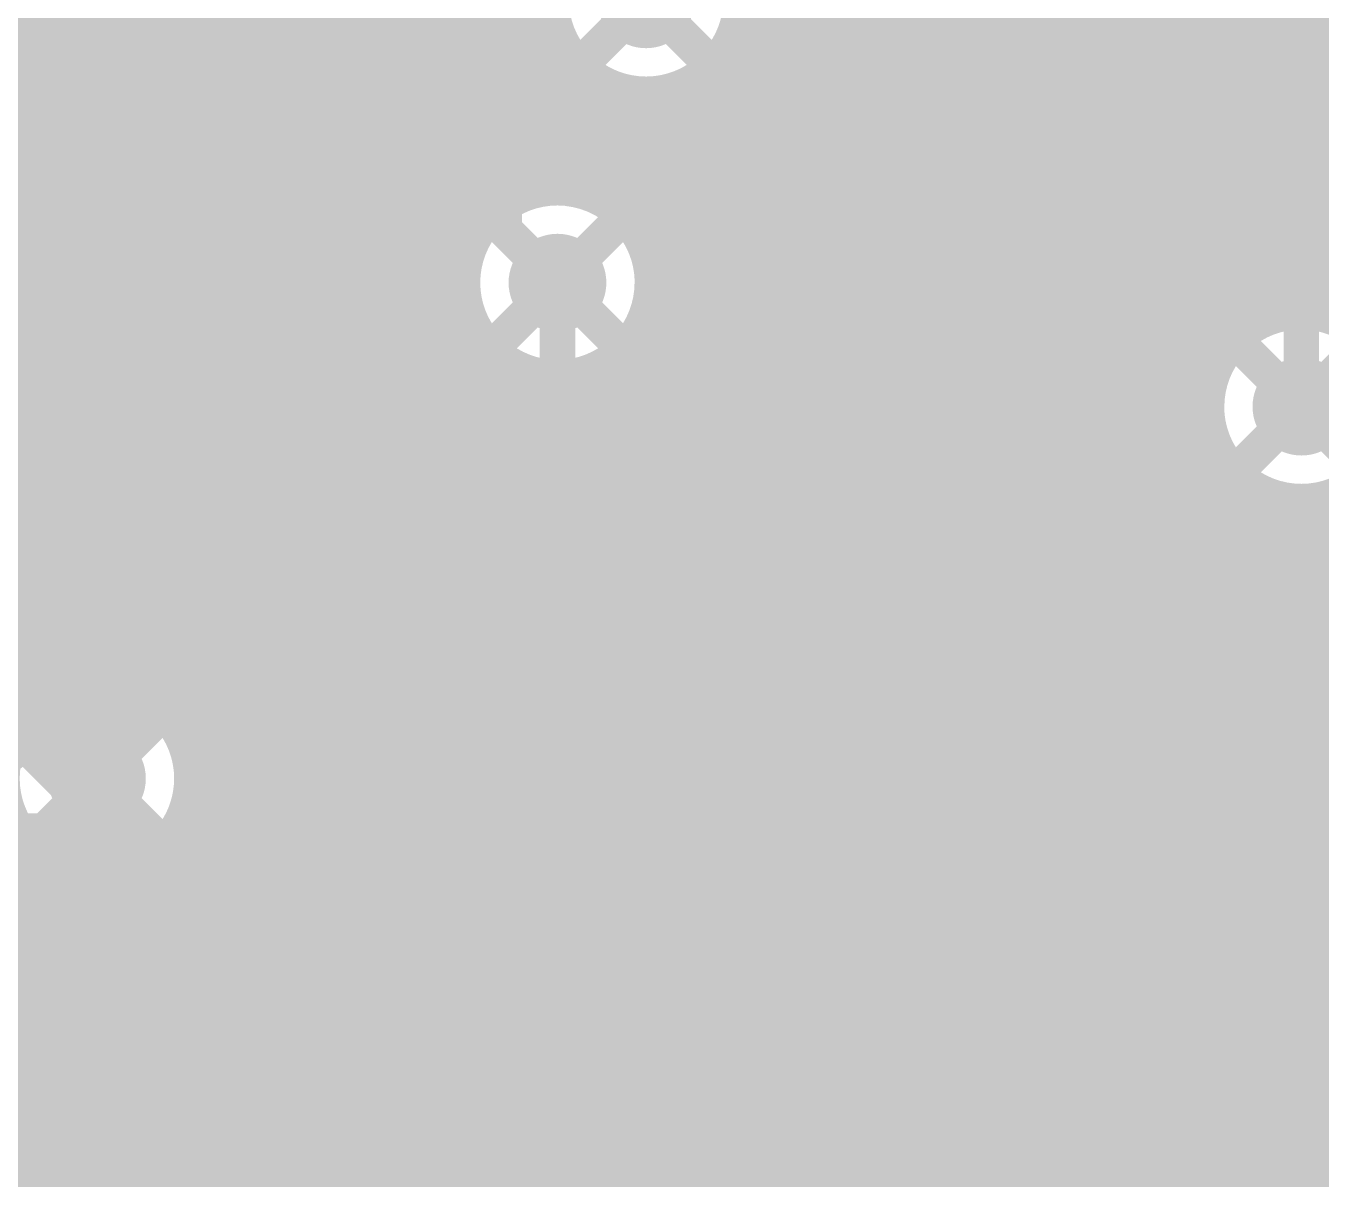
# Model space of a CAD drawing. Extents: x -5 to 112, y -62 to 71.
# Drawn here: x 57.02 to 66.31, y 31.42 to 39.69 of the extents above; entities that cross this region are included whole.
import ezdxf

# ---------------------------------------------------------------- set-up
doc = ezdxf.new("R2010")
doc.units = 0
doc.header["$MEASUREMENT"] = 0
doc.layers.get('0').update_dxf_attribs({"linetype": 'CONTINUOUS'})
for name, color, linetype in [('25-336-0_BOT', 7, 'CONTINUOUS'), ('25-336-0_DRD', 7, 'CONTINUOUS'), ('25-336-0_DRL', 2, 'CONTINUOUS'), ('25-336-0_IN1', 4, 'CONTINUOUS'), ('25-336-0_IN2', 3, 'CONTINUOUS'), ('25-336-0_SMT', 10, 'CONTINUOUS'), ('25-336-0_SPT', 14, 'CONTINUOUS'), ('25-336-0_SST', 9, 'CONTINUOUS'), ('25-336-0_TOP', 12, 'CONTINUOUS'), ('THRUHOLE_TAP', 8, 'CONTINUOUS')]:
    doc.layers.add(name, color=color, linetype=linetype)

# ---------------------------------------------------------------- blocks, each defined once
blk = doc.blocks.new('ROUND_11')
at = {"const_width": 0.35052}
blk.add_lwpolyline([(-0.17526, 0, 1), (0.17526, 0, 1)], format="xyb", close=True, dxfattribs=at)
blk = doc.blocks.new('ROUND_65')
at = {"const_width": 0.35052}
blk.add_lwpolyline([(-0.17526, 0, 1), (0.17526, 0, 1)], format="xyb", close=True, dxfattribs=at)
blk = doc.blocks.new('ROUND_81')
at = {"const_width": 0.10033}
blk.add_lwpolyline([(-0.050164, 0, 1), (0.050164, 0, 1)], format="xyb", close=True, dxfattribs=at)
blk = doc.blocks.new('ROUND_82')
at = {"const_width": 0.10033}
blk.add_lwpolyline([(-0.050164, 0, 1), (0.050164, 0, 1)], format="xyb", close=True, dxfattribs=at)
blk = doc.blocks.new('ROUND_68')
at = {"const_width": 0.35052}
blk.add_lwpolyline([(-0.17526, 0, 1), (0.17526, 0, 1)], format="xyb", close=True, dxfattribs=at)
blk = doc.blocks.new('RECTANGLE_2')
blk.add_solid([(0.4826, 0.4064), (0.4826, -0.4064), (-0.4826, 0.4064), (-0.4826, -0.4064)])
blk = doc.blocks.new('RECTANGLE_18')
blk.add_solid([(0.635, 0.508), (0.635, -0.508), (-0.635, 0.508), (-0.635, -0.508)])
blk = doc.blocks.new('SQUARE_19')
blk.add_solid([(0.99949, 0.99949), (0.99949, -0.99949), (-0.99949, 0.99949), (-0.99949, -0.99949)])
blk = doc.blocks.new('ROUND_73')
at = {"const_width": 0.10033}
blk.add_lwpolyline([(-0.050164, 0, 1), (0.050164, 0, 1)], format="xyb", close=True, dxfattribs=at)

msp = doc.modelspace()

# ---------------------------------------------------------------- linework, layer by layer
at = {"layer": '25-336-0_BOT'}
for points, const_width in [([(65.0748, 70.231), (65.0748, 27.432)], 0.254), ([(65.3034, 70.231), (65.3034, 27.432)], 0.254), ([(66.167, 36.957), (66.167, 48.26)], 0.254), ([(65.532, 48.01616), (65.532, 37.1983)], 0.254), ([(65.7098, 47.75708), (65.7098, 37.45992)], 0.254), ([(59.69, 46.863), (58.293, 46.863), (57.531, 46.101), (57.531, 34.29)], 0.635), ([(58.674, 46.2153), (58.674, 29.37002)], 0.254), ([(58.9026, 46.2153), (58.9026, 29.37002)], 0.254), ([(59.1312, 46.2153), (59.1312, 29.37002)], 0.254), ([(59.3598, 46.2153), (59.3598, 29.37002)], 0.254), ([(59.5884, 46.1899), (59.5884, 29.37002)], 0.254), ([(58.4454, 46.09846), (58.4454, 29.37002)], 0.254), ([(58.2168, 45.86986), (58.2168, 27.432)], 0.254), ([(64.8462, 45.8724), (64.8462, 27.432)], 0.254), ([(58.1787, 45.83176), (58.1787, 34.49574)], 0.254), ([(62.3316, 45.5295), (62.3316, 27.432)], 0.254), ([(64.6176, 45.46346), (64.6176, 27.432)], 0.254), ([(62.5602, 45.2755), (62.5602, 27.432)], 0.254), ([(64.389, 45.23486), (64.389, 27.432)], 0.254), ([(62.7888, 45.11294), (62.7888, 27.432)], 0.254), ([(63.0174, 45.0088), (63.0174, 27.432)], 0.254), ([(64.1604, 45.085), (64.1604, 27.432)], 0.254), ([(63.246, 44.94784), (63.246, 27.432)], 0.254), ([(63.4746, 44.92498), (63.4746, 27.432)], 0.254), ([(63.7032, 44.94022), (63.7032, 27.432)], 0.254), ([(63.9318, 44.99102), (63.9318, 27.432)], 0.254), ([(60.833, 37.846), (60.452, 38.227), (60.452, 43.561)], 0.254), ([(59.817, 43.31716), (59.817, 29.37002)], 0.254), ([(59.9948, 43.05808), (59.9948, 38.227)], 0.254), ([(59.9948, 39.7764), (58.1787, 39.7764)], 0.254), ([(65.7098, 39.7764), (62.13856, 39.7764)], 0.254), ([(62.103, 39.63416), (62.103, 27.432)], 0.254), ([(59.9948, 39.5478), (58.1787, 39.5478)], 0.254), ([(65.7098, 39.5478), (62.06236, 39.5478)], 0.254), ([(60.9092, 39.48938), (60.9092, 38.52164)], 0.254), ([(60.96, 39.42588), (60.96, 38.51402)], 0.254), ([(59.9948, 39.3192), (58.1787, 39.3192)], 0.254), ([(61.07938, 39.3192), (60.9092, 39.3192)], 0.254), ([(61.1886, 39.25824), (61.1886, 38.42512)], 0.254), ([(65.7098, 39.3192), (61.85408, 39.3192)], 0.254), ([(61.8744, 39.3319), (61.8744, 27.432)], 0.254), ([(61.4172, 39.19982), (61.4172, 38.19398)], 0.254), ([(61.6458, 39.22014), (61.6458, 27.432)], 0.254), ([(59.9948, 39.0906), (58.1787, 39.0906)], 0.254), ([(65.7098, 39.0906), (60.9092, 39.0906)], 0.254), ([(59.9948, 38.862), (58.1787, 38.862)], 0.254), ([(65.7098, 38.862), (60.9092, 38.862)], 0.254), ([(59.9948, 38.6334), (58.1787, 38.6334)], 0.254), ([(65.7098, 38.6334), (60.9092, 38.6334)], 0.254), ([(59.9948, 38.4048), (58.1787, 38.4048)], 0.254), ([(65.7098, 38.4048), (61.21908, 38.4048)], 0.254), ([(59.99734, 38.1762), (58.1787, 38.1762)], 0.254), ([(65.7098, 38.1762), (61.42736, 38.1762)], 0.254), ([(60.08878, 37.9476), (58.1787, 37.9476)], 0.254), ([(60.0456, 38.01618), (60.0456, 29.37002)], 0.254), ([(65.7098, 37.9476), (61.50356, 37.9476)], 0.254), ([(60.13196, 37.89934), (60.15228, 37.87902)], 0.254), ([(60.15228, 37.87902), (60.15148, 37.846)], 0.254), ([(60.16498, 37.719), (58.1787, 37.719)], 0.254), ([(65.7098, 37.719), (61.50102, 37.719)], 0.254), ([(60.25388, 37.4904), (58.1787, 37.4904)], 0.254), ([(65.7098, 37.4904), (61.41212, 37.4904)], 0.254), ([(61.4172, 37.49802), (61.4172, 27.432)], 0.254), ([(60.2742, 37.45738), (60.2742, 29.37002)], 0.254), ([(60.48502, 37.2618), (58.1787, 37.2618)], 0.254), ([(60.5028, 37.25164), (60.5028, 29.37002)], 0.254), ([(65.55994, 37.2618), (61.18098, 37.2618)], 0.254), ([(61.1886, 37.26688), (61.1886, 27.432)], 0.254), ([(60.7314, 37.1729), (60.7314, 29.37002)], 0.254), ([(60.96, 37.17798), (60.96, 29.37002)], 0.254), ([(65.49136, 37.0332), (58.1787, 37.0332)], 0.254), ([(65.50406, 36.8046), (58.1787, 36.8046)], 0.254), ([(65.532, 36.71316), (65.532, 27.432)], 0.254), ([(65.60312, 36.576), (58.1787, 36.576)], 0.254), ([(65.7606, 36.4109), (65.7606, 27.432)], 0.254), ([(65.86474, 36.3474), (58.1787, 36.3474)], 0.254), ([(65.9892, 36.29914), (65.9892, 28.48864)], 0.254), ([(66.2178, 36.27882), (66.2178, 28.86202)], 0.254), ([(98.298, 36.1188), (58.1787, 36.1188)], 0.254), ([(98.298, 35.8902), (58.1787, 35.8902)], 0.254), ([(98.298, 35.6616), (58.1787, 35.6616)], 0.254), ([(98.298, 35.433), (58.1787, 35.433)], 0.254), ([(98.298, 35.2044), (58.1787, 35.2044)], 0.254), ([(98.298, 34.9758), (58.1787, 34.9758)], 0.254), ([(98.298, 34.7472), (58.1787, 34.7472)], 0.254), ([(98.298, 34.5186), (58.1787, 34.5186)], 0.254), ([(98.298, 34.29), (58.21172, 34.29)], 0.254), ([(98.298, 34.0614), (58.17108, 34.0614)], 0.254), ([(57.02808, 33.8328), (56.0832, 33.8328)], 0.254), ([(57.0738, 33.78708), (57.0738, 27.432)], 0.254), ([(57.9882, 33.78708), (57.9882, 27.432)], 0.254), ([(98.298, 33.8328), (58.03392, 33.8328)], 0.254), ([(98.298, 33.6042), (56.0832, 33.6042)], 0.254), ([(57.3024, 33.64992), (57.3024, 27.432)], 0.254), ([(57.531, 33.60928), (57.531, 27.432)], 0.254), ([(57.7596, 33.64992), (57.7596, 27.432)], 0.254), ([(98.298, 33.3756), (56.0832, 33.3756)], 0.254), ([(98.298, 33.147), (56.0832, 33.147)], 0.254), ([(95.1738, 32.9184), (56.0832, 32.9184)], 0.254), ([(95.1738, 32.6898), (56.0832, 32.6898)], 0.254), ([(95.1738, 32.4612), (56.0832, 32.4612)], 0.254), ([(82.70494, 32.2326), (56.0832, 32.2326)], 0.254), ([(82.55508, 32.004), (56.0832, 32.004)], 0.254), ([(82.50428, 31.7754), (56.0832, 31.7754)], 0.254), ([(82.53476, 31.5468), (56.0832, 31.5468)], 0.254), ([(82.65922, 31.3182), (56.0832, 31.3182)], 0.254)]:
    msp.add_lwpolyline(points, dxfattribs=dict(at, const_width=const_width))
at = {"layer": '25-336-0_BOT', "const_width": 0.254}
for points in [[(61.468, 39.19728, 0.4142136), (62.14872, 39.878)], [(60.9092, 39.48938, 0.2455456), (61.468, 39.19735)], [(61.51372, 37.846, 0.3816898), (60.9092, 38.52164)], [(59.9948, 38.227, 0.1989124), (60.12871, 37.90371)], [(59.9948, 38.227, 0.1989124), (60.12871, 37.90371)], [(60.15228, 37.846, 0.4142136), (60.833, 37.16528)], [(60.833, 37.16528, 0.4142136), (61.51372, 37.846)], [(65.7098, 37.45992, 0.2113087), (65.48732, 36.957)], [(65.48628, 36.957, 0.4142136), (66.167, 36.27628)], [(66.167, 36.27628, 0.4142136), (66.84772, 36.957)], [(58.21172, 34.29, 0.0770437), (58.17978, 34.49608)], [(56.85028, 34.29, 0.4142136), (57.531, 33.60928)], [(57.531, 33.60928, 0.4142136), (58.21172, 34.29)]]:
    msp.add_lwpolyline(points, format="xyb", dxfattribs=at)
at = {"layer": '25-336-0_DRD', "const_width": 0.254}
for points in [[(62.738, 41.148), (60.198, 38.608)], [(62.738, 38.608), (60.198, 41.148)], [(62.103, 39.116), (59.563, 36.576)], [(62.103, 36.576), (59.563, 39.116)], [(67.437, 38.227), (64.897, 35.687)], [(67.437, 35.687), (64.897, 38.227)], [(56.896, 37.465), (54.356, 34.925)], [(56.896, 34.925), (54.356, 37.465)], [(60.7568, 36.1188), (58.2168, 33.5788)], [(60.7568, 33.5788), (58.2168, 36.1188)], [(60.7568, 36.1188), (58.2168, 33.5788)], [(60.7568, 33.5788), (58.2168, 36.1188)], [(58.801, 35.56), (56.261, 33.02)], [(58.801, 33.02), (56.261, 35.56)], [(63.373, 34.798), (60.833, 32.258)], [(63.373, 32.258), (60.833, 34.798)]]:
    msp.add_lwpolyline(points, dxfattribs=at)
at = {"layer": '25-336-0_IN1', "const_width": 0.254}
for points in [[(57.0992, 69.85), (57.0992, 34.81578)], [(57.3278, 69.85), (57.3278, 34.9377)], [(57.5564, 69.85), (57.5564, 34.96818)], [(57.785, 69.85), (57.785, 34.91992)], [(58.0136, 69.85), (58.0136, 34.76752)], [(58.2422, 69.85), (58.2422, 28.067)], [(58.4708, 69.85), (58.4708, 29.37002)], [(58.6994, 69.85), (58.6994, 29.37002)], [(58.928, 69.85), (58.928, 29.37002)], [(65.1002, 69.85), (65.1002, 28.067)], [(65.3288, 69.85), (65.3288, 28.067)], [(65.5574, 47.95774), (65.5574, 37.25672)], [(65.786, 47.69612), (65.786, 37.52088)], [(66.0146, 47.59706), (66.0146, 37.61994)], [(66.2432, 47.58436), (66.2432, 37.63264)], [(59.1566, 46.44136), (59.1566, 29.37002)], [(59.3852, 46.25594), (59.3852, 29.37002)], [(59.6138, 46.18736), (59.6138, 29.37002)], [(64.8716, 45.95114), (64.8716, 28.067)], [(62.357, 45.49648), (62.357, 28.067)], [(64.643, 45.49648), (64.643, 28.067)], [(62.5856, 45.25518), (62.5856, 28.067)], [(64.4144, 45.25518), (64.4144, 28.067)], [(62.8142, 45.10024), (62.8142, 28.067)], [(64.1858, 45.10024), (64.1858, 28.067)], [(63.0428, 44.99864), (63.0428, 28.067)], [(63.2714, 44.94276), (63.2714, 28.067)], [(63.5, 44.92498), (63.5, 28.067)], [(63.7286, 44.94276), (63.7286, 28.067)], [(63.9572, 44.99864), (63.9572, 28.067)], [(59.8424, 43.25874), (59.8424, 29.37002)], [(60.071, 42.99712), (60.071, 29.37002)], [(60.2996, 42.89806), (60.2996, 38.26764)], [(60.5282, 42.88536), (60.5282, 38.45306)], [(60.7568, 42.95394), (60.7568, 38.52164)], [(60.7949, 39.7764), (55.28056, 39.7764)], [(62.1284, 39.71544), (62.1284, 28.067)], [(87.64524, 39.7764), (62.13856, 39.7764)], [(60.87364, 39.5478), (55.39232, 39.5478)], [(87.58682, 39.5478), (62.06236, 39.5478)], [(60.9854, 39.39794), (60.9854, 38.50894)], [(61.8998, 39.35222), (61.8998, 28.067)], [(61.07938, 39.3192), (55.41518, 39.3192)], [(61.214, 39.24808), (61.214, 38.40988)], [(87.60714, 39.3192), (61.85408, 39.3192)], [(61.4426, 39.19728), (61.4426, 38.14572)], [(61.6712, 39.22776), (61.6712, 28.067)], [(87.7189, 39.0906), (55.35676, 39.0906)], [(88.02116, 38.862), (55.18912, 38.862)], [(95.5294, 38.6334), (45.14088, 38.6334)], [(60.44438, 38.4048), (45.212, 38.4048)], [(95.3008, 38.4048), (61.21908, 38.4048)], [(60.23864, 38.1762), (50.38598, 38.1762)], [(95.0722, 38.1762), (61.42736, 38.1762)], [(60.1599, 37.9476), (50.61712, 37.9476)], [(94.8436, 37.9476), (61.50356, 37.9476)], [(60.16498, 37.719), (50.70602, 37.719)], [(94.615, 37.719), (61.50102, 37.719)], [(60.25388, 37.4904), (50.70856, 37.4904)], [(65.74536, 37.4904), (61.41212, 37.4904)], [(61.4426, 37.54374), (61.4426, 28.067)], [(60.2996, 37.42436), (60.2996, 29.37002)], [(60.48502, 37.2618), (50.63236, 37.2618)], [(60.5282, 37.23894), (60.5282, 29.37002)], [(65.55994, 37.2618), (61.18098, 37.2618)], [(61.214, 37.28212), (61.214, 28.067)], [(60.7568, 37.17036), (60.7568, 29.37002)], [(60.9854, 37.18306), (60.9854, 29.37002)], [(65.49136, 37.0332), (50.42408, 37.0332)], [(65.50406, 36.8046), (55.92572, 36.8046)], [(65.5574, 36.65474), (65.5574, 28.067)], [(65.60312, 36.576), (56.18988, 36.576)], [(65.786, 36.39312), (65.786, 28.067)], [(65.86474, 36.3474), (56.28894, 36.3474)], [(66.0146, 36.29406), (66.0146, 28.54452)], [(66.2432, 36.28136), (66.2432, 28.8925)], [(93.091, 36.1188), (56.30164, 36.1188)], [(93.091, 35.8902), (56.23306, 35.8902)], [(93.091, 35.6616), (56.04764, 35.6616)], [(93.091, 35.433), (28.956, 35.433)], [(93.091, 35.2044), (28.956, 35.2044)], [(93.091, 34.9758), (28.956, 34.9758)], [(57.02808, 34.7472), (28.956, 34.7472)], [(93.091, 34.7472), (58.03392, 34.7472)], [(93.091, 34.5186), (58.17108, 34.5186)], [(93.091, 34.29), (58.21172, 34.29)], [(93.091, 34.0614), (58.17108, 34.0614)], [(57.02808, 33.8328), (47.03318, 33.8328)], [(58.0136, 33.80994), (58.0136, 28.067)], [(93.091, 33.8328), (58.03392, 33.8328)], [(57.0992, 33.76422), (57.0992, 28.067)], [(93.091, 33.6042), (47.01032, 33.6042)], [(57.3278, 33.63976), (57.3278, 28.067)], [(57.5564, 33.60928), (57.5564, 28.067)], [(57.785, 33.66008), (57.785, 28.067)], [(93.091, 33.3756), (46.89856, 33.3756)], [(93.091, 33.147), (46.5963, 33.147)], [(93.091, 32.9184), (28.956, 32.9184)], [(93.091, 32.6898), (28.956, 32.6898)], [(93.091, 32.4612), (28.956, 32.4612)], [(82.70494, 32.2326), (28.956, 32.2326)], [(82.55508, 32.004), (28.956, 32.004)], [(82.50428, 31.7754), (28.956, 31.7754)], [(82.53476, 31.5468), (28.956, 31.5468)], [(82.65922, 31.3182), (28.956, 31.3182)]]:
    msp.add_lwpolyline(points, dxfattribs=at)
for points in [[(60.78728, 39.878, 0.4142136), (61.468, 39.19728)], [(61.468, 39.19728, 0.4142136), (62.14872, 39.878)], [(60.833, 38.52672, 0.4142136), (60.15228, 37.846)], [(61.51372, 37.846, 0.4142136), (60.833, 38.52672)], [(60.15228, 37.846, 0.4142136), (60.833, 37.16528)], [(60.833, 37.16528, 0.4142136), (61.51372, 37.846)], [(66.167, 37.63772, 0.4142136), (65.48628, 36.957)], [(66.84772, 36.957, 0.4142136), (66.167, 37.63772)], [(65.48628, 36.957, 0.4142136), (66.167, 36.27628)], [(66.167, 36.27628, 0.4142136), (66.84772, 36.957)], [(57.531, 34.97072, 0.4142136), (56.85028, 34.29)], [(58.21172, 34.29, 0.4142136), (57.531, 34.97072)], [(56.85028, 34.29, 0.4142136), (57.531, 33.60928)], [(57.531, 33.60928, 0.4142136), (58.21172, 34.29)]]:
    msp.add_lwpolyline(points, format="xyb", dxfattribs=at)
at = {"layer": '25-336-0_IN2', "const_width": 0.254}
for points in [[(57.0992, 69.85), (57.0992, 34.81578)], [(57.3278, 69.85), (57.3278, 34.9377)], [(57.5564, 69.85), (57.5564, 34.96818)], [(57.785, 69.85), (57.785, 34.91992)], [(58.0136, 69.85), (58.0136, 34.76752)], [(58.2422, 69.85), (58.2422, 28.067)], [(58.4708, 69.85), (58.4708, 29.37002)], [(58.6994, 69.85), (58.6994, 29.37002)], [(58.928, 69.85), (58.928, 29.37002)], [(65.1002, 69.85), (65.1002, 28.067)], [(65.3288, 69.85), (65.3288, 28.067)], [(65.5574, 47.95774), (65.5574, 37.25672)], [(65.786, 47.69612), (65.786, 37.52088)], [(66.0146, 47.59706), (66.0146, 37.61994)], [(66.2432, 47.58436), (66.2432, 37.63264)], [(59.1566, 46.44136), (59.1566, 29.37002)], [(59.3852, 46.25594), (59.3852, 29.37002)], [(59.6138, 46.18736), (59.6138, 29.37002)], [(64.8716, 45.95114), (64.8716, 28.067)], [(62.357, 45.49648), (62.357, 28.067)], [(64.643, 45.49648), (64.643, 28.067)], [(62.5856, 45.25518), (62.5856, 28.067)], [(64.4144, 45.25518), (64.4144, 28.067)], [(62.8142, 45.10024), (62.8142, 28.067)], [(64.1858, 45.10024), (64.1858, 28.067)], [(63.0428, 44.99864), (63.0428, 28.067)], [(63.2714, 44.94276), (63.2714, 28.067)], [(63.5, 44.92498), (63.5, 28.067)], [(63.7286, 44.94276), (63.7286, 28.067)], [(63.9572, 44.99864), (63.9572, 28.067)], [(59.8424, 43.25874), (59.8424, 29.37002)], [(60.071, 42.99712), (60.071, 29.37002)], [(60.2996, 42.89806), (60.2996, 38.26764)], [(60.5282, 42.88536), (60.5282, 38.45306)], [(60.7568, 42.95394), (60.7568, 38.52164)], [(60.7949, 39.7764), (55.28056, 39.7764)], [(62.1284, 39.71544), (62.1284, 28.067)], [(87.64524, 39.7764), (62.13856, 39.7764)], [(60.87364, 39.5478), (55.39232, 39.5478)], [(87.58682, 39.5478), (62.06236, 39.5478)], [(60.9854, 39.39794), (60.9854, 38.50894)], [(61.8998, 39.35222), (61.8998, 28.067)], [(61.07938, 39.3192), (55.41518, 39.3192)], [(61.214, 39.24808), (61.214, 38.40988)], [(87.60714, 39.3192), (61.85408, 39.3192)], [(61.4426, 39.19728), (61.4426, 38.14572)], [(61.6712, 39.22776), (61.6712, 28.067)], [(87.7189, 39.0906), (55.35676, 39.0906)], [(88.02116, 38.862), (55.18912, 38.862)], [(95.5294, 38.6334), (45.14088, 38.6334)], [(60.44438, 38.4048), (45.212, 38.4048)], [(95.3008, 38.4048), (61.21908, 38.4048)], [(60.23864, 38.1762), (50.38598, 38.1762)], [(95.0722, 38.1762), (61.42736, 38.1762)], [(60.1599, 37.9476), (50.61712, 37.9476)], [(94.8436, 37.9476), (61.50356, 37.9476)], [(60.16498, 37.719), (50.70602, 37.719)], [(94.615, 37.719), (61.50102, 37.719)], [(60.25388, 37.4904), (50.70856, 37.4904)], [(65.74536, 37.4904), (61.41212, 37.4904)], [(61.4426, 37.54374), (61.4426, 28.067)], [(60.2996, 37.42436), (60.2996, 29.37002)], [(60.48502, 37.2618), (50.63236, 37.2618)], [(60.5282, 37.23894), (60.5282, 29.37002)], [(65.55994, 37.2618), (61.18098, 37.2618)], [(61.214, 37.28212), (61.214, 28.067)], [(60.7568, 37.17036), (60.7568, 29.37002)], [(60.9854, 37.18306), (60.9854, 29.37002)], [(65.49136, 37.0332), (50.42408, 37.0332)], [(65.50406, 36.8046), (55.92572, 36.8046)], [(65.5574, 36.65474), (65.5574, 28.067)], [(65.60312, 36.576), (56.18988, 36.576)], [(65.786, 36.39312), (65.786, 28.067)], [(65.86474, 36.3474), (56.28894, 36.3474)], [(66.0146, 36.29406), (66.0146, 28.54452)], [(66.2432, 36.28136), (66.2432, 28.8925)], [(93.091, 36.1188), (56.30164, 36.1188)], [(93.091, 35.8902), (56.23306, 35.8902)], [(93.091, 35.6616), (56.04764, 35.6616)], [(93.091, 35.433), (28.956, 35.433)], [(93.091, 35.2044), (28.956, 35.2044)], [(93.091, 34.9758), (28.956, 34.9758)], [(57.02808, 34.7472), (28.956, 34.7472)], [(93.091, 34.7472), (58.03392, 34.7472)], [(93.091, 34.5186), (58.17108, 34.5186)], [(93.091, 34.29), (58.21172, 34.29)], [(93.091, 34.0614), (58.17108, 34.0614)], [(57.02808, 33.8328), (47.03318, 33.8328)], [(58.0136, 33.80994), (58.0136, 28.067)], [(93.091, 33.8328), (58.03392, 33.8328)], [(57.0992, 33.76422), (57.0992, 28.067)], [(93.091, 33.6042), (47.01032, 33.6042)], [(57.3278, 33.63976), (57.3278, 28.067)], [(57.5564, 33.60928), (57.5564, 28.067)], [(57.785, 33.66008), (57.785, 28.067)], [(93.091, 33.3756), (46.89856, 33.3756)], [(93.091, 33.147), (46.5963, 33.147)], [(93.091, 32.9184), (28.956, 32.9184)], [(93.091, 32.6898), (28.956, 32.6898)], [(93.091, 32.4612), (28.956, 32.4612)], [(82.70494, 32.2326), (28.956, 32.2326)], [(82.55508, 32.004), (28.956, 32.004)], [(82.50428, 31.7754), (28.956, 31.7754)], [(82.53476, 31.5468), (28.956, 31.5468)], [(82.65922, 31.3182), (28.956, 31.3182)]]:
    msp.add_lwpolyline(points, dxfattribs=at)
for points in [[(60.78728, 39.878, 0.4142136), (61.468, 39.19728)], [(61.468, 39.19728, 0.4142136), (62.14872, 39.878)], [(60.833, 38.52672, 0.4142136), (60.15228, 37.846)], [(61.51372, 37.846, 0.4142136), (60.833, 38.52672)], [(60.15228, 37.846, 0.4142136), (60.833, 37.16528)], [(60.833, 37.16528, 0.4142136), (61.51372, 37.846)], [(66.167, 37.63772, 0.4142136), (65.48628, 36.957)], [(66.84772, 36.957, 0.4142136), (66.167, 37.63772)], [(65.48628, 36.957, 0.4142136), (66.167, 36.27628)], [(66.167, 36.27628, 0.4142136), (66.84772, 36.957)], [(57.531, 34.97072, 0.4142136), (56.85028, 34.29)], [(58.21172, 34.29, 0.4142136), (57.531, 34.97072)], [(56.85028, 34.29, 0.4142136), (57.531, 33.60928)], [(57.531, 33.60928, 0.4142136), (58.21172, 34.29)]]:
    msp.add_lwpolyline(points, format="xyb", dxfattribs=at)
at = {"layer": '25-336-0_SST', "const_width": 0.1524}
for points in [[(62.484, 37.592), (62.484, 33.528), (67.056, 33.528), (67.056, 35.306), (66.802, 35.56), (67.056, 35.814), (67.056, 37.592), (62.484, 37.592)], [(61.7855, 34.0995), (61.7855, 37.0205), (60.1472, 37.0205), (60.1472, 34.0995), (61.7855, 34.0995)], [(59.36742, 36.53028), (59.36742, 36.17468), (59.53506, 36.0553), (59.70524, 36.0553), (59.87542, 36.17468), (59.87542, 36.53028), (58.85942, 36.53028)], [(59.36742, 36.2331), (58.85942, 36.0553)], [(59.19724, 35.2171), (59.19724, 35.69208), (59.87542, 35.45586), (59.87542, 35.33648), (58.85942, 35.33648)], [(56.57342, 34.87928), (56.57342, 34.52368), (56.74106, 34.4043), (56.91124, 34.4043), (57.08142, 34.52368), (57.08142, 34.87928), (56.06542, 34.87928)], [(59.36742, 34.79546), (59.36742, 34.43986), (59.19724, 34.3789), (59.02706, 34.3789), (58.85942, 34.43986), (58.85942, 34.79546), (59.02706, 34.85388), (59.19724, 34.85388), (59.87542, 34.61766)], [(56.23306, 34.04108), (56.06542, 33.9217), (56.06542, 33.68548), (56.23306, 33.5661), (56.40324, 33.5661), (56.74106, 33.80486), (57.08142, 33.5661), (57.08142, 34.04108)], [(57.3405, 30.2895), (57.3405, 33.2105), (55.7022, 33.2105), (55.7022, 30.2895), (57.3405, 30.2895)], [(58.6232, 30.3022), (65.024, 30.3022), (65.024, 33.1978), (58.166, 33.1978), (58.166, 30.7594), (58.6232, 30.3022)], [(65.43548, 32.17672), (65.43548, 31.82112), (65.7733, 31.70174), (66.11366, 31.70174), (66.45148, 31.82112), (66.45148, 32.17672)], [(65.43548, 32.1183), (66.45148, 32.1183)]]:
    msp.add_lwpolyline(points, dxfattribs=at)
at = {"layer": '25-336-0_TOP'}
for points, const_width in [([(54.737, 39.37), (60.96, 39.37), (61.214, 39.116), (61.722, 39.116), (61.976, 39.37), (80.391, 39.37), (81.5848, 38.1762), (82.55, 38.1762)], 0.254), ([(60.7695, 38.9128), (55.23992, 38.9128)], 0.254), ([(57.0992, 38.9128), (57.0992, 35.60826)], 0.254), ([(57.3278, 38.9128), (57.3278, 35.4076)], 0.254), ([(57.5564, 38.9128), (57.5564, 35.179)], 0.254), ([(57.785, 38.9128), (57.785, 34.9504)], 0.254), ([(58.0136, 38.9128), (58.0136, 34.76752)], 0.254), ([(58.2422, 38.9128), (58.2422, 28.067)], 0.254), ([(58.4708, 38.9128), (58.4708, 33.08096)], 0.254), ([(58.6994, 38.9128), (58.6994, 33.08096)], 0.254), ([(58.928, 38.9128), (58.928, 33.08096)], 0.254), ([(59.1566, 38.9128), (59.1566, 33.08096)], 0.254), ([(59.3852, 38.9128), (59.3852, 33.08096)], 0.254), ([(59.6138, 38.9128), (59.6138, 33.08096)], 0.254), ([(59.8424, 38.9128), (59.8424, 33.08096)], 0.254), ([(60.071, 38.9128), (60.071, 33.08096)], 0.254), ([(60.2996, 38.9128), (60.2996, 38.26764)], 0.254), ([(60.5282, 38.9128), (60.5282, 38.45306)], 0.254), ([(60.7568, 38.9128), (60.7568, 38.52164)], 0.254), ([(60.7695, 38.9128), (60.89142, 38.79342)], 0.254), ([(62.16396, 38.9128), (62.04966, 38.79596)], 0.254), ([(80.2005, 38.9128), (62.16396, 38.9128)], 0.254), ([(62.357, 38.9128), (62.357, 36.7284)], 0.254), ([(62.5856, 38.9128), (62.5856, 36.7284)], 0.254), ([(62.8142, 38.9128), (62.8142, 37.4142)], 0.254), ([(63.0428, 38.9128), (63.0428, 37.4142)], 0.254), ([(63.2714, 38.9128), (63.2714, 37.4142)], 0.254), ([(63.5, 38.9128), (63.5, 37.4142)], 0.254), ([(63.7286, 38.9128), (63.7286, 37.4142)], 0.254), ([(63.9572, 38.9128), (63.9572, 37.4142)], 0.254), ([(64.1858, 38.9128), (64.1858, 37.4142)], 0.254), ([(64.4144, 38.9128), (64.4144, 37.4142)], 0.254), ([(64.643, 38.9128), (64.643, 33.08096)], 0.254), ([(64.8716, 38.9128), (64.8716, 33.08096)], 0.254), ([(65.1002, 38.9128), (65.1002, 36.3982)], 0.254), ([(65.3288, 38.9128), (65.3288, 36.3982)], 0.254), ([(65.5574, 38.9128), (65.5574, 37.25672)], 0.254), ([(65.786, 38.9128), (65.786, 37.52088)], 0.254), ([(66.0146, 38.9128), (66.0146, 37.61994)], 0.254), ([(66.2432, 38.9128), (66.2432, 37.63264)], 0.254), ([(60.8711, 38.8112), (55.12308, 38.8112)], 0.254), ([(80.3021, 38.8112), (62.06236, 38.8112)], 0.254), ([(62.1284, 38.8747), (62.1284, 36.7284)], 0.254), ([(60.9854, 38.71976), (60.9854, 38.50894)], 0.254), ([(61.8998, 38.69436), (61.8998, 36.7284)], 0.254), ([(61.722, 38.6588), (61.214, 38.6588)], 0.254), ([(61.214, 38.6588), (61.214, 38.40988)], 0.254), ([(61.4426, 38.6588), (61.4426, 38.14572)], 0.254), ([(61.6712, 38.6588), (61.6712, 37.0078)], 0.254), ([(80.5307, 38.5826), (52.8828, 38.5826)], 0.254), ([(60.38088, 38.354), (52.8828, 38.354)], 0.254), ([(80.7593, 38.354), (61.28512, 38.354)], 0.254), ([(60.21324, 38.1254), (52.8828, 38.1254)], 0.254), ([(80.9879, 38.1254), (61.45276, 38.1254)], 0.254), ([(60.15482, 37.8968), (52.8828, 37.8968)], 0.254), ([(81.2165, 37.8968), (61.51118, 37.8968)], 0.254), ([(60.96, 36.2712), (60.833, 36.3982), (60.833, 37.846)], 0.254), ([(60.17514, 37.6682), (52.8828, 37.6682)], 0.254), ([(81.7372, 37.6682), (61.48832, 37.6682)], 0.254), ([(61.4426, 37.54374), (61.4426, 37.0078)], 0.254), ([(60.2869, 37.4396), (52.8828, 37.4396)], 0.254), ([(60.2996, 37.42436), (60.2996, 37.0078)], 0.254), ([(65.68694, 37.4396), (61.37656, 37.4396)], 0.254), ([(64.5922, 37.4142), (62.6618, 37.4142)], 0.254), ([(62.6618, 37.4142), (62.6618, 36.7284)], 0.254), ([(64.5922, 37.4142), (64.5922, 35.7378)], 0.254), ([(60.3758, 37.34308), (60.3758, 37.0078)], 0.254), ([(61.2902, 37.34308), (61.2902, 37.0078)], 0.254), ([(60.3758, 37.211), (52.8828, 37.211)], 0.254), ([(62.6618, 37.211), (61.2902, 37.211)], 0.254), ([(65.53708, 37.211), (64.5922, 37.211)], 0.254), ([(60.1472, 36.9824), (52.8828, 36.9824)], 0.254), ([(60.1472, 37.0078), (60.1472, 35.5854)], 0.254), ([(60.3758, 37.0078), (60.1472, 37.0078)], 0.254), ([(61.7728, 37.0078), (61.2902, 37.0078)], 0.254), ([(61.7728, 37.0078), (61.7728, 36.7284)], 0.254), ([(62.6618, 36.9824), (61.7728, 36.9824)], 0.254), ([(65.48628, 36.9824), (64.5922, 36.9824)], 0.254), ([(73.025, 36.2712), (72.9488, 36.2712), (72.263, 36.957), (66.167, 36.957)], 0.254), ([(60.1472, 36.7538), (56.01208, 36.7538)], 0.254), ([(62.6618, 36.7538), (61.7728, 36.7538)], 0.254), ([(65.51676, 36.7538), (64.5922, 36.7538)], 0.254), ([(62.6618, 36.7284), (61.7728, 36.7284)], 0.254), ([(65.5574, 36.65474), (65.5574, 36.3982)], 0.254), ([(63.627, 36.576), (63.3222, 36.2712), (60.96, 36.2712)], 0.254), ([(60.1472, 36.5252), (56.22036, 36.5252)], 0.254), ([(65.64122, 36.5252), (64.5922, 36.5252)], 0.254), ([(64.9478, 36.3982), (64.9478, 34.7218)], 0.254), ([(65.77838, 36.3982), (64.9478, 36.3982)], 0.254), ([(60.1472, 36.2966), (56.29656, 36.2966)], 0.254), ([(64.9478, 36.2966), (64.5922, 36.2966)], 0.254), ([(60.1472, 36.068), (56.29402, 36.068)], 0.254), ([(64.9478, 36.068), (64.5922, 36.068)], 0.254), ([(60.1472, 35.8394), (56.20512, 35.8394)], 0.254), ([(61.7728, 35.814), (61.7728, 35.5854)], 0.254), ([(62.6618, 35.814), (61.7728, 35.814)], 0.254), ([(61.8998, 35.814), (61.8998, 28.067)], 0.254), ([(62.1284, 35.814), (62.1284, 28.067)], 0.254), ([(62.357, 35.814), (62.357, 33.08096)], 0.254), ([(62.5856, 35.814), (62.5856, 33.08096)], 0.254), ([(62.6618, 35.814), (62.6618, 35.7378)], 0.254), ([(64.9478, 35.8394), (64.5922, 35.8394)], 0.254), ([(64.5922, 35.7378), (62.6618, 35.7378)], 0.254), ([(62.8142, 35.7378), (62.8142, 35.3822)], 0.254), ([(63.0428, 35.7378), (63.0428, 35.3822)], 0.254), ([(63.2714, 35.7378), (63.2714, 35.3822)], 0.254), ([(63.59398, 31.75), (65.786, 31.75), (65.913, 31.877), (65.913, 35.56)], 0.635), ([(63.5, 35.7378), (63.5, 35.3822)], 0.254), ([(63.7286, 35.7378), (63.7286, 35.3822)], 0.254), ([(63.9572, 35.7378), (63.9572, 35.3822)], 0.254), ([(64.1858, 35.7378), (64.1858, 35.3822)], 0.254), ([(64.4144, 35.7378), (64.4144, 35.3822)], 0.254), ([(60.1472, 35.6108), (57.09666, 35.6108)], 0.254), ([(60.1472, 35.5854), (60.1472, 35.5346)], 0.254), ([(61.7728, 35.5346), (61.7728, 34.1122), (60.1472, 34.1122)], 0.254), ([(60.1472, 35.5346), (60.1472, 34.1122)], 0.254), ([(64.9478, 35.6108), (61.7728, 35.6108)], 0.254), ([(61.7728, 35.5854), (61.7728, 35.5346)], 0.254), ([(57.23382, 35.50158), (57.84342, 34.89452)], 0.254), ([(60.1472, 35.3822), (57.3532, 35.3822)], 0.254), ([(64.9478, 35.3822), (61.7728, 35.3822)], 0.254), ([(62.6618, 35.3822), (62.6618, 33.7058)], 0.254), ([(64.5922, 35.3822), (62.6618, 35.3822)], 0.254), ([(63.627, 35.3822), (63.627, 34.544)], 0.254), ([(64.5922, 35.3822), (64.5922, 33.7058)], 0.254), ([(35.941, 33.782), (37.211, 35.052), (56.769, 35.052), (57.531, 34.29), (57.531, 33.782), (56.515, 32.766), (56.515, 32.4612)], 0.635), ([(60.1472, 35.1536), (57.5818, 35.1536)], 0.254), ([(62.6618, 35.1536), (61.7728, 35.1536)], 0.254), ([(64.9478, 35.1536), (64.5922, 35.1536)], 0.254), ([(60.1472, 34.925), (57.8104, 34.925)], 0.254), ([(62.6618, 34.925), (61.7728, 34.925)], 0.254), ([(64.9478, 34.925), (64.5922, 34.925)], 0.254), ([(59.4868, 34.8488), (60.96, 34.8488)], 0.254), ([(59.4868, 34.8488), (60.96, 34.8488)], 0.254), ([(60.1472, 34.8488), (60.96, 34.8488)], 0.254), ([(60.96, 34.1122), (60.96, 34.8488)], 0.254), ([(61.7728, 34.8488), (60.96, 34.8488)], 0.254), ([(60.1472, 34.6964), (58.07456, 34.6964)], 0.254), ([(62.6618, 34.6964), (61.7728, 34.6964)], 0.254), ([(65.2653, 34.6964), (64.5922, 34.6964)], 0.254), ([(65.2653, 34.7218), (64.9478, 34.7218)], 0.254), ([(65.1002, 34.7218), (65.1002, 32.3977)], 0.254), ([(65.2653, 34.7218), (65.2653, 32.3977)], 0.254), ([(63.627, 34.544), (63.119, 34.544), (62.103, 33.528)], 0.254), ([(62.6618, 34.544), (63.627, 34.544)], 0.254), ([(64.5922, 34.544), (63.627, 34.544)], 0.254), ([(63.627, 33.7058), (63.627, 34.544)], 0.254), ([(57.531, 34.29), (57.531, 33.782), (56.515, 32.766), (56.515, 32.4612)], 0.635), ([(60.1472, 34.4678), (58.18632, 34.4678)], 0.254), ([(62.6618, 34.4678), (61.7728, 34.4678)], 0.254), ([(65.2653, 34.4678), (64.5922, 34.4678)], 0.254), ([(60.1472, 34.2392), (58.20918, 34.2392)], 0.254), ([(62.6618, 34.2392), (61.7728, 34.2392)], 0.254), ([(65.2653, 34.2392), (64.5922, 34.2392)], 0.254), ([(58.1787, 34.08172), (58.1787, 33.782)], 0.254), ([(60.2996, 34.1122), (60.2996, 33.08096)], 0.254), ([(60.5282, 34.1122), (60.5282, 33.08096)], 0.254), ([(60.7568, 34.1122), (60.7568, 33.08096)], 0.254), ([(60.9854, 34.1122), (60.9854, 29.37002)], 0.254), ([(61.214, 34.1122), (61.214, 28.067)], 0.254), ([(61.4426, 34.1122), (61.4426, 28.067)], 0.254), ([(61.6712, 34.1122), (61.6712, 28.067)], 0.254), ([(62.6618, 34.0106), (58.1787, 34.0106)], 0.254), ([(65.2653, 34.0106), (64.5922, 34.0106)], 0.254), ([(62.6618, 33.782), (58.1787, 33.782)], 0.254), ([(65.2653, 33.782), (64.5922, 33.782)], 0.254), ([(64.5922, 33.7058), (62.6618, 33.7058)], 0.254), ([(62.8142, 33.7058), (62.8142, 33.08096)], 0.254), ([(63.0428, 33.7058), (63.0428, 33.08096)], 0.254), ([(63.2714, 33.7058), (63.2714, 33.08096)], 0.254), ([(63.5, 33.7058), (63.5, 33.08096)], 0.254), ([(63.7286, 33.7058), (63.7286, 33.08096)], 0.254), ([(63.9572, 33.7058), (63.9572, 33.08096)], 0.254), ([(64.1858, 33.7058), (64.1858, 33.08096)], 0.254), ([(64.4144, 33.7058), (64.4144, 33.08096)], 0.254), ([(65.2653, 33.5534), (58.13552, 33.5534)], 0.254), ([(57.98058, 33.31718), (57.3278, 32.66186)], 0.254), ([(57.98058, 33.31718), (57.3278, 32.66186)], 0.254), ([(65.2653, 33.3248), (57.9882, 33.3248)], 0.254), ([(58.0136, 33.3502), (58.0136, 28.067)], 0.254), ([(57.785, 33.11906), (57.785, 28.067)], 0.254), ([(65.2653, 33.0962), (57.7596, 33.0962)], 0.254), ([(60.92444, 33.08096), (58.26506, 33.08096), (58.26506, 30.41904)], 0.254), ([(60.92444, 33.08096), (60.92444, 30.41904)], 0.254), ([(64.92494, 33.08096), (62.26556, 33.08096), (62.26556, 30.41904)], 0.254), ([(64.92494, 33.08096), (64.92494, 32.3977)], 0.254), ([(58.26506, 32.8676), (57.531, 32.8676)], 0.254), ([(57.5564, 32.89046), (57.5564, 28.067)], 0.254), ([(62.26556, 32.8676), (60.92444, 32.8676)], 0.254), ([(65.2653, 32.8676), (64.92494, 32.8676)], 0.254), ([(57.3278, 32.66186), (57.3278, 28.067)], 0.254), ([(57.3278, 32.66186), (57.3278, 31.7754)], 0.254), ([(58.26506, 32.639), (57.3278, 32.639)], 0.254), ([(62.26556, 32.639), (60.92444, 32.639)], 0.254), ([(65.2653, 32.639), (64.92494, 32.639)], 0.254), ([(58.26506, 32.4104), (57.3278, 32.4104)], 0.254), ([(62.26556, 32.4104), (60.92444, 32.4104)], 0.254), ([(65.2653, 32.4104), (64.92494, 32.4104)], 0.254), ([(65.2653, 32.3977), (64.92494, 32.3977)], 0.254), ([(65.2653, 32.3977), (64.92494, 32.3977)], 0.254), ([(59.59602, 28.03398), (59.59602, 31.75)], 1.27), ([(58.26506, 32.1818), (57.3278, 32.1818)], 0.254), ([(62.26556, 32.1818), (60.92444, 32.1818)], 0.254), ([(58.26506, 31.9532), (57.3278, 31.9532)], 0.254), ([(62.26556, 31.9532), (60.92444, 31.9532)], 0.254), ([(67.31, 27.94), (67.31, 30.48), (66.04, 31.75), (65.786, 31.75), (63.59398, 31.75)], 0.635), ([(58.26506, 31.7246), (57.3278, 31.7246)], 0.254), ([(57.3278, 31.7246), (57.3278, 30.3022)], 0.254), ([(62.26556, 31.7246), (60.92444, 31.7246)], 0.254), ([(58.26506, 31.496), (57.3278, 31.496)], 0.254), ([(62.26556, 31.496), (60.92444, 31.496)], 0.254)]:
    msp.add_lwpolyline(points, dxfattribs=dict(at, const_width=const_width))
at = {"layer": '25-336-0_TOP', "const_width": 0.254}
for points in [[(60.89142, 38.79342, 0.1989124), (61.214, 38.6598)], [(61.722, 38.6588, 0.1989116), (62.04529, 38.79271)], [(60.833, 38.52672, 0.4142136), (60.15228, 37.846)], [(61.51372, 37.846, 0.4142136), (60.833, 38.52672)], [(60.15228, 37.846, 0.2113086), (60.3751, 37.34231)], [(61.2902, 37.34308, 0.2113087), (61.51268, 37.846)], [(66.167, 37.63772, 0.4142136), (65.48628, 36.957)], [(66.66992, 37.4142, 0.2113087), (66.167, 37.63668)], [(65.48628, 36.957, 0.2455455), (65.77834, 36.39814)], [(57.2262, 35.5092, 0.1989124), (56.769, 35.69858)], [(58.21172, 34.29, 0.2804748), (57.84342, 34.89452)], [(58.1787, 34.08172, 0.0779385), (58.21136, 34.29)], [(57.9882, 33.3248, 0.1989124), (58.17758, 33.782)]]:
    msp.add_lwpolyline(points, format="xyb", dxfattribs=at)

# ---------------------------------------------------------------- block references
at = {"layer": '25-336-0_BOT'}
for name, p in [('ROUND_11', (61.468, 39.878)), ('ROUND_11', (60.833, 37.846)), ('ROUND_11', (66.167, 36.957)), ('ROUND_11', (59.4868, 34.8488)), ('ROUND_65', (57.531, 34.29)), ('ROUND_11', (62.103, 33.528))]:
    msp.add_blockref(name, p, dxfattribs=at)
at = {"layer": '25-336-0_DRL'}
for name, p in [('ROUND_81', (60.833, 37.846)), ('ROUND_81', (66.167, 36.957)), ('ROUND_82', (59.4868, 34.8488)), ('ROUND_82', (57.531, 34.29)), ('ROUND_82', (62.103, 33.528))]:
    msp.add_blockref(name, p, dxfattribs=at)
at = {"layer": '25-336-0_IN1'}
for name, p in [('ROUND_68', (61.468, 39.878)), ('ROUND_68', (60.833, 37.846)), ('ROUND_68', (66.167, 36.957)), ('ROUND_65', (59.4868, 34.8488)), ('ROUND_65', (57.531, 34.29)), ('ROUND_65', (62.103, 33.528))]:
    msp.add_blockref(name, p, dxfattribs=at)
at = {"layer": '25-336-0_IN2'}
for name, p in [('ROUND_68', (61.468, 39.878)), ('ROUND_68', (60.833, 37.846)), ('ROUND_68', (66.167, 36.957)), ('ROUND_65', (59.4868, 34.8488)), ('ROUND_65', (57.531, 34.29)), ('ROUND_65', (62.103, 33.528))]:
    msp.add_blockref(name, p, dxfattribs=at)
at = {"layer": '25-336-0_SMT'}
for name, p in [('RECTANGLE_18', (63.627, 36.576)), ('RECTANGLE_2', (60.96, 36.2712)), ('RECTANGLE_18', (65.913, 35.56)), ('RECTANGLE_2', (60.96, 34.8488)), ('RECTANGLE_18', (63.627, 34.544)), ('SQUARE_19', (59.59602, 31.75)), ('SQUARE_19', (63.59398, 31.75))]:
    msp.add_blockref(name, p, dxfattribs=at)
at = {"layer": '25-336-0_SPT'}
for name, p in [('RECTANGLE_18', (63.627, 36.576)), ('RECTANGLE_2', (60.96, 36.2712)), ('RECTANGLE_18', (65.913, 35.56)), ('RECTANGLE_2', (60.96, 34.8488)), ('RECTANGLE_18', (63.627, 34.544)), ('SQUARE_19', (59.59602, 31.75)), ('SQUARE_19', (63.59398, 31.75))]:
    msp.add_blockref(name, p, dxfattribs=at)
at = {"layer": '25-336-0_TOP'}
for name, p in [('ROUND_11', (61.468, 39.878)), ('ROUND_11', (60.833, 37.846)), ('ROUND_11', (66.167, 36.957)), ('RECTANGLE_18', (63.627, 36.576)), ('RECTANGLE_2', (60.96, 36.2712)), ('RECTANGLE_18', (65.913, 35.56)), ('ROUND_11', (59.4868, 34.8488)), ('RECTANGLE_2', (60.96, 34.8488)), ('RECTANGLE_18', (63.627, 34.544)), ('ROUND_11', (57.531, 34.29)), ('ROUND_11', (62.103, 33.528)), ('SQUARE_19', (59.59602, 31.75)), ('SQUARE_19', (63.59398, 31.75))]:
    msp.add_blockref(name, p, dxfattribs=at)
at = {"layer": 'THRUHOLE_TAP'}
for p in [(60.833, 37.846), (66.167, 36.957), (59.4868, 34.8488), (57.531, 34.29), (62.103, 33.528)]:
    msp.add_blockref('ROUND_73', p, dxfattribs=at)

doc.saveas('drawing.dxf')
